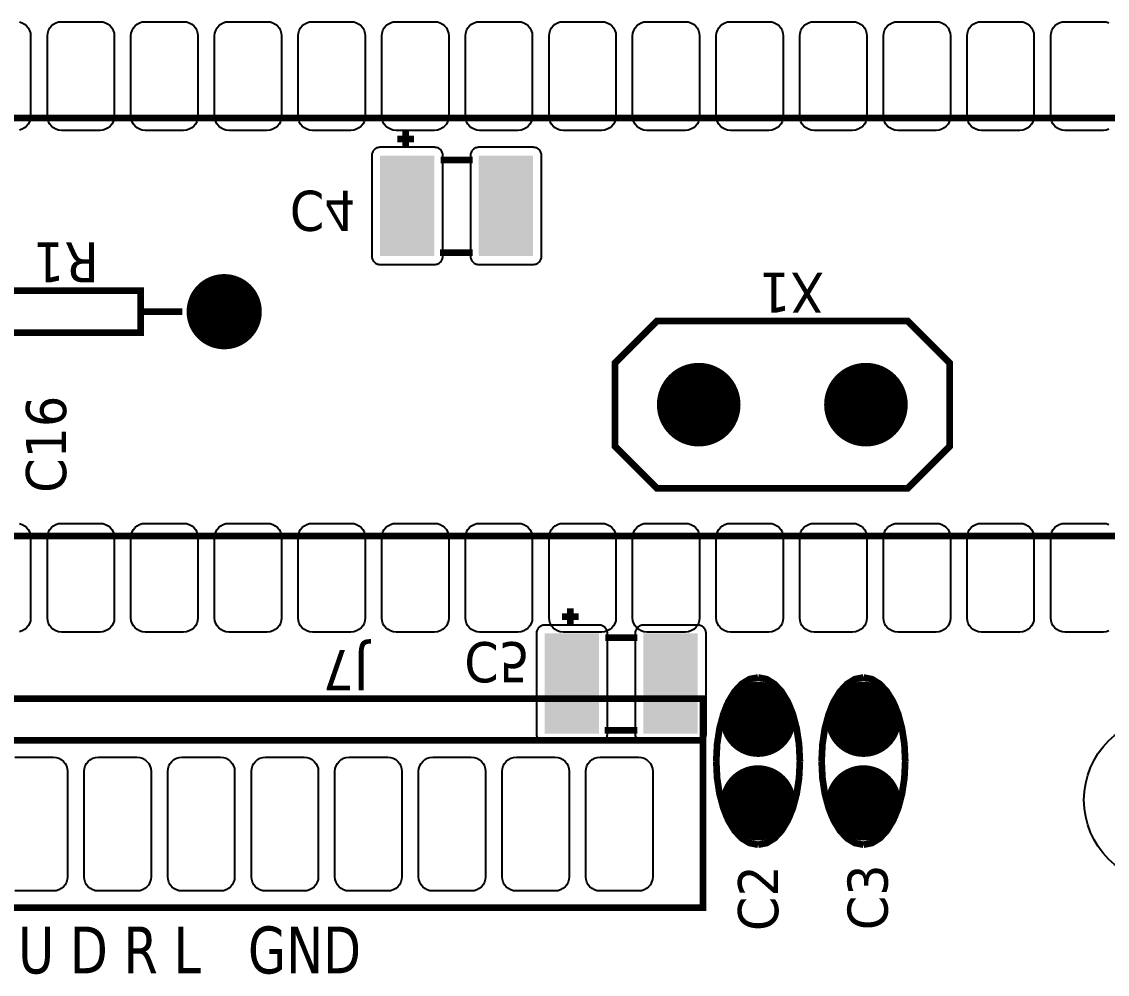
# Model space of a CAD drawing. Header units: millimetres. Extents: x 123.5 to 144.3, y 105.4 to 121.6.
# Drawn here: x 127.292 to 129.239, y 110.356 to 112.065 of the extents above; entities that cross this region are included whole.
import ezdxf

# ---------------------------------------------------------------- set-up
doc = ezdxf.new("R2010")
doc.units = ezdxf.units.MM
doc.layers.add('DESC', color=250, linetype='Continuous')
doc.styles.get("Standard").update_dxf_attribs({"font": 'tahoma.ttf'})

# ---------------------------------------------------------------- blocks, each defined once
blk = doc.blocks.new('RPAD')
blk.add_trace([(-0.5, -0.5), (-0.5, 0.5), (0.5, -0.5), (0.5, 0.5)])
blk = doc.blocks.new('EPAD')
at = {"const_width": 0.5}
blk.add_lwpolyline([(-0.25, 0, 1), (0.25, 0, 1)], format="xyb", close=True, dxfattribs=at)
blk = doc.blocks.new('DIELEC_CEGH')
at = {"const_width": 0.008}
for points in [[(131.7, 114.0599), (131.7, 112.0599)], [(131.7, 114.0599), (131.7, 112.0599)], [(131.7, 114.0599), (131.7, 112.0599)], [(132.2, 114.0599), (132.2, 112.0599)], [(132.2, 114.0599), (132.2, 112.0599)], [(132.2, 114.0599), (132.2, 112.0599)], [(131.2554, 112.8659), (131.5054, 112.8659), (131.5054, 113.7659), (131.2554, 113.7659), (131.2554, 112.8659)], [(131.2554, 112.8659), (131.5054, 112.8659), (131.5054, 113.7659), (131.2554, 113.7659), (131.2554, 112.8659)], [(131.2554, 112.8659), (131.5054, 112.8659), (131.5054, 113.7659), (131.2554, 113.7659), (131.2554, 112.8659)], [(131.4554, 113.7659), (131.4554, 112.8659)], [(131.4554, 113.7659), (131.4554, 112.8659)], [(131.4554, 113.7659), (131.4554, 112.8659)], [(131.9432, 113.5384), (131.9932, 113.5384), (131.9932, 113.7384), (131.9432, 113.7384), (131.9432, 113.5384)], [(131.9432, 113.5384), (131.9932, 113.5384), (131.9932, 113.7384), (131.9432, 113.7384), (131.9432, 113.5384)], [(131.9432, 113.5384), (131.9932, 113.5384), (131.9932, 113.7384), (131.9432, 113.7384), (131.9432, 113.5384)], [(131.9682, 113.5384), (131.9682, 113.4884)], [(131.9682, 113.5384), (131.9682, 113.4884)], [(131.9682, 113.5384), (131.9682, 113.4884)], [(132.1748, 113.2114), (132.1748, 113.2314)], [(132.1748, 113.2114), (132.1748, 113.2314)], [(132.1748, 113.2114), (132.1748, 113.2314)], [(132.1648, 113.2214), (132.1848, 113.2214)], [(132.1648, 113.2214), (132.1848, 113.2214)], [(132.1648, 113.2214), (132.1848, 113.2214)], [(132.0388, 113.1414), (132.0388, 113.1804)], [(132.0388, 113.1414), (132.0388, 113.1804)], [(132.0388, 113.1414), (132.0388, 113.1804)], [(132.1498, 113.1414), (132.1498, 113.1794)], [(132.1498, 113.1414), (132.1498, 113.1794)], [(132.1498, 113.1414), (132.1498, 113.1794)], [(131.6033, 113.0145), (131.6033, 113.0345)], [(131.6033, 113.0145), (131.6033, 113.0345)], [(131.6033, 113.0145), (131.6033, 113.0345)], [(131.5933, 113.0245), (131.6133, 113.0245)], [(131.5933, 113.0245), (131.6133, 113.0245)], [(131.5933, 113.0245), (131.6133, 113.0245)], [(131.4673, 112.9445), (131.4673, 112.9835)], [(131.4673, 112.9445), (131.4673, 112.9835)], [(131.4673, 112.9445), (131.4673, 112.9835)], [(131.5783, 112.9445), (131.5783, 112.9825)], [(131.5783, 112.9445), (131.5783, 112.9825)], [(131.5783, 112.9445), (131.5783, 112.9825)], [(131.957, 112.9209), (131.957, 112.6209), (131.907, 112.5709), (131.807, 112.5709), (131.757, 112.6209), (131.757, 112.9209), (131.807, 112.9709), (131.907, 112.9709), (131.957, 112.9209)], [(131.957, 112.9209), (131.957, 112.6209), (131.907, 112.5709), (131.807, 112.5709), (131.757, 112.6209), (131.757, 112.9209), (131.807, 112.9709), (131.907, 112.9709), (131.957, 112.9209)], [(131.957, 112.9209), (131.957, 112.6209), (131.907, 112.5709), (131.807, 112.5709), (131.757, 112.6209), (131.757, 112.9209), (131.807, 112.9709), (131.907, 112.9709), (131.957, 112.9209)], [(131.3307, 112.7999), (131.3327, 112.8101), (131.3384, 112.8195), (131.3475, 112.828), (131.3597, 112.8354), (131.3744, 112.8414), (131.3914, 112.846), (131.4103, 112.8489), (131.4307, 112.8499)], [(131.3307, 112.7999), (131.3327, 112.8101), (131.3384, 112.8195), (131.3475, 112.828), (131.3597, 112.8354), (131.3744, 112.8414), (131.3914, 112.846), (131.4103, 112.8489), (131.4307, 112.8499)], [(131.3307, 112.7999), (131.3327, 112.8101), (131.3384, 112.8195), (131.3475, 112.828), (131.3597, 112.8354), (131.3744, 112.8414), (131.3914, 112.846), (131.4103, 112.8489), (131.4307, 112.8499)], [(131.5307, 112.7999), (131.5287, 112.8101), (131.5229, 112.8195), (131.5138, 112.828), (131.5017, 112.8354), (131.4869, 112.8414), (131.4699, 112.846), (131.451, 112.8489), (131.4307, 112.8499)], [(131.5307, 112.7999), (131.5287, 112.8101), (131.5229, 112.8195), (131.5138, 112.828), (131.5017, 112.8354), (131.4869, 112.8414), (131.4699, 112.846), (131.451, 112.8489), (131.4307, 112.8499)], [(131.5307, 112.7999), (131.5287, 112.8101), (131.5229, 112.8195), (131.5138, 112.828), (131.5017, 112.8354), (131.4869, 112.8414), (131.4699, 112.846), (131.451, 112.8489), (131.4307, 112.8499)], [(131.3307, 112.7999), (131.3327, 112.7897), (131.3384, 112.7803), (131.3475, 112.7718), (131.3597, 112.7644), (131.3744, 112.7583), (131.3914, 112.7538), (131.4103, 112.7509), (131.4307, 112.7499)], [(131.3307, 112.7999), (131.3327, 112.7897), (131.3384, 112.7803), (131.3475, 112.7718), (131.3597, 112.7644), (131.3744, 112.7583), (131.3914, 112.7538), (131.4103, 112.7509), (131.4307, 112.7499)], [(131.3307, 112.7999), (131.3327, 112.7897), (131.3384, 112.7803), (131.3475, 112.7718), (131.3597, 112.7644), (131.3744, 112.7583), (131.3914, 112.7538), (131.4103, 112.7509), (131.4307, 112.7499)], [(131.5307, 112.7999), (131.5287, 112.7897), (131.5229, 112.7803), (131.5138, 112.7718), (131.5017, 112.7644), (131.4869, 112.7583), (131.4699, 112.7538), (131.451, 112.7509), (131.4307, 112.7499)], [(131.5307, 112.7999), (131.5287, 112.7897), (131.5229, 112.7803), (131.5138, 112.7718), (131.5017, 112.7644), (131.4869, 112.7583), (131.4699, 112.7538), (131.451, 112.7509), (131.4307, 112.7499)], [(131.5307, 112.7999), (131.5287, 112.7897), (131.5229, 112.7803), (131.5138, 112.7718), (131.5017, 112.7644), (131.4869, 112.7583), (131.4699, 112.7538), (131.451, 112.7509), (131.4307, 112.7499)], [(131.3307, 112.6739), (131.3327, 112.6841), (131.3384, 112.6935), (131.3475, 112.702), (131.3597, 112.7094), (131.3744, 112.7154), (131.3914, 112.72), (131.4103, 112.7229), (131.4307, 112.7239)], [(131.3307, 112.6739), (131.3327, 112.6841), (131.3384, 112.6935), (131.3475, 112.702), (131.3597, 112.7094), (131.3744, 112.7154), (131.3914, 112.72), (131.4103, 112.7229), (131.4307, 112.7239)], [(131.3307, 112.6739), (131.3327, 112.6841), (131.3384, 112.6935), (131.3475, 112.702), (131.3597, 112.7094), (131.3744, 112.7154), (131.3914, 112.72), (131.4103, 112.7229), (131.4307, 112.7239)], [(131.5307, 112.6739), (131.5287, 112.6841), (131.5229, 112.6935), (131.5138, 112.702), (131.5017, 112.7094), (131.4869, 112.7154), (131.4699, 112.72), (131.451, 112.7229), (131.4307, 112.7239)], [(131.5307, 112.6739), (131.5287, 112.6841), (131.5229, 112.6935), (131.5138, 112.702), (131.5017, 112.7094), (131.4869, 112.7154), (131.4699, 112.72), (131.451, 112.7229), (131.4307, 112.7239)], [(131.5307, 112.6739), (131.5287, 112.6841), (131.5229, 112.6935), (131.5138, 112.702), (131.5017, 112.7094), (131.4869, 112.7154), (131.4699, 112.72), (131.451, 112.7229), (131.4307, 112.7239)], [(131.3307, 112.6739), (131.3327, 112.6637), (131.3384, 112.6543), (131.3475, 112.6458), (131.3597, 112.6384), (131.3744, 112.6323), (131.3914, 112.6278), (131.4103, 112.6249), (131.4307, 112.6239)], [(131.3307, 112.6739), (131.3327, 112.6637), (131.3384, 112.6543), (131.3475, 112.6458), (131.3597, 112.6384), (131.3744, 112.6323), (131.3914, 112.6278), (131.4103, 112.6249), (131.4307, 112.6239)], [(131.3307, 112.6739), (131.3327, 112.6637), (131.3384, 112.6543), (131.3475, 112.6458), (131.3597, 112.6384), (131.3744, 112.6323), (131.3914, 112.6278), (131.4103, 112.6249), (131.4307, 112.6239)], [(131.5307, 112.6739), (131.5287, 112.6637), (131.5229, 112.6543), (131.5138, 112.6458), (131.5017, 112.6384), (131.4869, 112.6323), (131.4699, 112.6278), (131.451, 112.6249), (131.4307, 112.6239)], [(131.5307, 112.6739), (131.5287, 112.6637), (131.5229, 112.6543), (131.5138, 112.6458), (131.5017, 112.6384), (131.4869, 112.6323), (131.4699, 112.6278), (131.451, 112.6249), (131.4307, 112.6239)], [(131.5307, 112.6739), (131.5287, 112.6637), (131.5229, 112.6543), (131.5138, 112.6458), (131.5017, 112.6384), (131.4869, 112.6323), (131.4699, 112.6278), (131.451, 112.6249), (131.4307, 112.6239)]]:
    blk.add_lwpolyline(points, dxfattribs=at)
for points in [[(131.7147, 113.6834), (131.7137, 113.6802), (131.7122, 113.6773), (131.7101, 113.6748), (131.7076, 113.6727), (131.7047, 113.6712), (131.7015, 113.6702), (131.698, 113.6699), (131.602, 113.6699), (131.5986, 113.6702), (131.5954, 113.6712), (131.5925, 113.6727), (131.59, 113.6748), (131.5879, 113.6773), (131.5864, 113.6802), (131.5854, 113.6834)], [(132.3147, 113.6834), (132.3137, 113.6802), (132.3122, 113.6773), (132.3101, 113.6748), (132.3076, 113.6727), (132.3047, 113.6712), (132.3015, 113.6702), (132.298, 113.6699), (132.202, 113.6699), (132.1986, 113.6702), (132.1954, 113.6712), (132.1925, 113.6727), (132.19, 113.6748), (132.1879, 113.6773), (132.1864, 113.6802), (132.1854, 113.6834)], [(131.4354, 113.6889), (131.4354, 113.6429), (131.435, 113.6394), (131.434, 113.6362), (131.4325, 113.6333), (131.4304, 113.6308), (131.4279, 113.6287), (131.425, 113.6272), (131.4218, 113.6262), (131.4184, 113.6259), (131.2924, 113.6259), (131.2889, 113.6262), (131.2857, 113.6272), (131.2828, 113.6287), (131.2803, 113.6308), (131.2782, 113.6333), (131.2767, 113.6362), (131.2757, 113.6394), (131.2754, 113.6429), (131.2754, 113.6889)], [(131.5864, 112.3802), (131.5854, 112.3834), (131.585, 112.3869), (131.585, 112.4329), (131.5854, 112.4364), (131.5864, 112.4396), (131.5879, 112.4425), (131.59, 112.445), (131.5925, 112.447), (131.5954, 112.4486), (131.5986, 112.4495), (131.602, 112.4499), (131.698, 112.4499), (131.7015, 112.4495), (131.7047, 112.4486), (131.7076, 112.447), (131.7101, 112.445), (131.7122, 112.4425), (131.7137, 112.4396), (131.7147, 112.4364), (131.715, 112.4329), (131.715, 112.4329), (131.715, 112.3869), (131.7147, 112.3834), (131.7137, 112.3802)], [(132.1864, 112.3802), (132.1854, 112.3834), (132.185, 112.3869), (132.185, 112.3869), (132.185, 112.4329), (132.1854, 112.4364), (132.1864, 112.4396), (132.1879, 112.4425), (132.19, 112.445), (132.1925, 112.447), (132.1954, 112.4486), (132.1986, 112.4495), (132.202, 112.4499), (132.298, 112.4499), (132.3015, 112.4495), (132.3047, 112.4486), (132.3076, 112.447), (132.3101, 112.445), (132.3122, 112.4425), (132.3137, 112.4396), (132.3147, 112.4364), (132.315, 112.4329), (132.315, 112.3869), (132.3147, 112.3834), (132.3137, 112.3802)]]:
    blk.add_lwpolyline(points)
for points in [[(131.715, 113.6329), (131.715, 113.5869), (131.7147, 113.5834), (131.7137, 113.5802), (131.7122, 113.5773), (131.7101, 113.5748), (131.7076, 113.5727), (131.7047, 113.5712), (131.7015, 113.5702), (131.698, 113.5699), (131.602, 113.5699), (131.5986, 113.5702), (131.5954, 113.5712), (131.5925, 113.5727), (131.59, 113.5748), (131.5879, 113.5773), (131.5864, 113.5802), (131.5854, 113.5834), (131.585, 113.5869), (131.585, 113.6329), (131.5854, 113.6364), (131.5864, 113.6396), (131.5879, 113.6425), (131.59, 113.645), (131.5925, 113.647), (131.5954, 113.6486), (131.5986, 113.6495), (131.602, 113.6499), (131.698, 113.6499), (131.7015, 113.6495), (131.7047, 113.6486), (131.7076, 113.647), (131.7101, 113.645), (131.7122, 113.6425), (131.7137, 113.6396), (131.7147, 113.6364), (131.715, 113.6329)], [(132.185, 113.5869), (132.185, 113.6329), (132.1854, 113.6364), (132.1864, 113.6396), (132.1879, 113.6425), (132.19, 113.645), (132.1925, 113.647), (132.1954, 113.6486), (132.1986, 113.6495), (132.202, 113.6499), (132.298, 113.6499), (132.3015, 113.6495), (132.3047, 113.6486), (132.3076, 113.647), (132.3101, 113.645), (132.3122, 113.6425), (132.3137, 113.6396), (132.3147, 113.6364), (132.315, 113.6329), (132.315, 113.5869), (132.3147, 113.5834), (132.3137, 113.5802), (132.3122, 113.5773), (132.3101, 113.5748), (132.3076, 113.5727), (132.3047, 113.5712), (132.3015, 113.5702), (132.298, 113.5699), (132.202, 113.5699), (132.1986, 113.5702), (132.1954, 113.5712), (132.1925, 113.5727), (132.19, 113.5748), (132.1879, 113.5773), (132.1864, 113.5802), (132.1854, 113.5834), (132.185, 113.5869)], [(131.4354, 113.5889), (131.4354, 113.5429), (131.435, 113.5394), (131.434, 113.5362), (131.4325, 113.5333), (131.4304, 113.5308), (131.4279, 113.5287), (131.425, 113.5272), (131.4218, 113.5262), (131.4184, 113.5259), (131.2924, 113.5259), (131.2889, 113.5262), (131.2857, 113.5272), (131.2828, 113.5287), (131.2803, 113.5308), (131.2782, 113.5333), (131.2767, 113.5362), (131.2757, 113.5394), (131.2754, 113.5429), (131.2754, 113.5889), (131.2757, 113.5924), (131.2767, 113.5956), (131.2782, 113.5985), (131.2803, 113.601), (131.2828, 113.603), (131.2857, 113.6046), (131.2889, 113.6055), (131.2924, 113.6059), (131.4184, 113.6059), (131.4218, 113.6055), (131.425, 113.6046), (131.4279, 113.603), (131.4304, 113.601), (131.4325, 113.5985), (131.434, 113.5956), (131.435, 113.5924), (131.4354, 113.5889)], [(131.715, 113.5329), (131.715, 113.4869), (131.7147, 113.4834), (131.7137, 113.4802), (131.7122, 113.4773), (131.7101, 113.4748), (131.7076, 113.4727), (131.7047, 113.4712), (131.7015, 113.4702), (131.698, 113.4699), (131.602, 113.4699), (131.5986, 113.4702), (131.5954, 113.4712), (131.5925, 113.4727), (131.59, 113.4748), (131.5879, 113.4773), (131.5864, 113.4802), (131.5854, 113.4834), (131.585, 113.4869), (131.585, 113.5329), (131.5854, 113.5364), (131.5864, 113.5396), (131.5879, 113.5425), (131.59, 113.545), (131.5925, 113.547), (131.5954, 113.5486), (131.5986, 113.5495), (131.602, 113.5499), (131.698, 113.5499), (131.7015, 113.5495), (131.7047, 113.5486), (131.7076, 113.547), (131.7101, 113.545), (131.7122, 113.5425), (131.7137, 113.5396), (131.7147, 113.5364), (131.715, 113.5329)], [(132.185, 113.4869), (132.185, 113.5329), (132.1854, 113.5364), (132.1864, 113.5396), (132.1879, 113.5425), (132.19, 113.545), (132.1925, 113.547), (132.1954, 113.5486), (132.1986, 113.5495), (132.202, 113.5499), (132.298, 113.5499), (132.3015, 113.5495), (132.3047, 113.5486), (132.3076, 113.547), (132.3101, 113.545), (132.3122, 113.5425), (132.3137, 113.5396), (132.3147, 113.5364), (132.315, 113.5329), (132.315, 113.4869), (132.3147, 113.4834), (132.3137, 113.4802), (132.3122, 113.4773), (132.3101, 113.4748), (132.3076, 113.4727), (132.3047, 113.4712), (132.3015, 113.4702), (132.298, 113.4699), (132.202, 113.4699), (132.1986, 113.4702), (132.1954, 113.4712), (132.1925, 113.4727), (132.19, 113.4748), (132.1879, 113.4773), (132.1864, 113.4802), (132.1854, 113.4834), (132.185, 113.4869)], [(131.4354, 113.4889), (131.4354, 113.4429), (131.435, 113.4394), (131.434, 113.4362), (131.4325, 113.4333), (131.4304, 113.4308), (131.4279, 113.4287), (131.425, 113.4272), (131.4218, 113.4262), (131.4184, 113.4259), (131.2924, 113.4259), (131.2889, 113.4262), (131.2857, 113.4272), (131.2828, 113.4287), (131.2803, 113.4308), (131.2782, 113.4333), (131.2767, 113.4362), (131.2757, 113.4394), (131.2754, 113.4429), (131.2754, 113.4889), (131.2757, 113.4924), (131.2767, 113.4956), (131.2782, 113.4985), (131.2803, 113.501), (131.2828, 113.503), (131.2857, 113.5046), (131.2889, 113.5055), (131.2924, 113.5059), (131.4184, 113.5059), (131.4218, 113.5055), (131.425, 113.5046), (131.4279, 113.503), (131.4304, 113.501), (131.4325, 113.4985), (131.434, 113.4956), (131.435, 113.4924), (131.4354, 113.4889)], [(131.715, 113.4329), (131.715, 113.3869), (131.7147, 113.3834), (131.7137, 113.3802), (131.7122, 113.3773), (131.7101, 113.3748), (131.7076, 113.3727), (131.7047, 113.3712), (131.7015, 113.3702), (131.698, 113.3699), (131.602, 113.3699), (131.5986, 113.3702), (131.5954, 113.3712), (131.5925, 113.3727), (131.59, 113.3748), (131.5879, 113.3773), (131.5864, 113.3802), (131.5854, 113.3834), (131.585, 113.3869), (131.585, 113.4329), (131.5854, 113.4364), (131.5864, 113.4396), (131.5879, 113.4425), (131.59, 113.445), (131.5925, 113.447), (131.5954, 113.4486), (131.5986, 113.4495), (131.602, 113.4499), (131.698, 113.4499), (131.7015, 113.4495), (131.7047, 113.4486), (131.7076, 113.447), (131.7101, 113.445), (131.7122, 113.4425), (131.7137, 113.4396), (131.7147, 113.4364), (131.715, 113.4329)], [(132.185, 113.3869), (132.185, 113.4329), (132.1854, 113.4364), (132.1864, 113.4396), (132.1879, 113.4425), (132.19, 113.445), (132.1925, 113.447), (132.1954, 113.4486), (132.1986, 113.4495), (132.202, 113.4499), (132.298, 113.4499), (132.3015, 113.4495), (132.3047, 113.4486), (132.3076, 113.447), (132.3101, 113.445), (132.3122, 113.4425), (132.3137, 113.4396), (132.3147, 113.4364), (132.315, 113.4329), (132.315, 113.3869), (132.3147, 113.3834), (132.3137, 113.3802), (132.3122, 113.3773), (132.3101, 113.3748), (132.3076, 113.3727), (132.3047, 113.3712), (132.3015, 113.3702), (132.298, 113.3699), (132.202, 113.3699), (132.1986, 113.3702), (132.1954, 113.3712), (132.1925, 113.3727), (132.19, 113.3748), (132.1879, 113.3773), (132.1864, 113.3802), (132.1854, 113.3834), (132.185, 113.3869)], [(131.4354, 113.3889), (131.4354, 113.3429), (131.435, 113.3394), (131.434, 113.3362), (131.4325, 113.3333), (131.4304, 113.3308), (131.4279, 113.3287), (131.425, 113.3272), (131.4218, 113.3262), (131.4184, 113.3259), (131.2924, 113.3259), (131.2889, 113.3262), (131.2857, 113.3272), (131.2828, 113.3287), (131.2803, 113.3308), (131.2782, 113.3333), (131.2767, 113.3362), (131.2757, 113.3394), (131.2754, 113.3429), (131.2754, 113.3889), (131.2757, 113.3924), (131.2767, 113.3956), (131.2782, 113.3985), (131.2803, 113.401), (131.2828, 113.403), (131.2857, 113.4046), (131.2889, 113.4055), (131.2924, 113.4059), (131.4184, 113.4059), (131.4218, 113.4055), (131.425, 113.4046), (131.4279, 113.403), (131.4304, 113.401), (131.4325, 113.3985), (131.434, 113.3956), (131.435, 113.3924), (131.4354, 113.3889)], [(131.715, 113.3329), (131.715, 113.2869), (131.7147, 113.2834), (131.7137, 113.2802), (131.7122, 113.2773), (131.7101, 113.2748), (131.7076, 113.2727), (131.7047, 113.2712), (131.7015, 113.2702), (131.698, 113.2699), (131.602, 113.2699), (131.5986, 113.2702), (131.5954, 113.2712), (131.5925, 113.2727), (131.59, 113.2748), (131.5879, 113.2773), (131.5864, 113.2802), (131.5854, 113.2834), (131.585, 113.2869), (131.585, 113.3329), (131.5854, 113.3364), (131.5864, 113.3396), (131.5879, 113.3425), (131.59, 113.345), (131.5925, 113.347), (131.5954, 113.3486), (131.5986, 113.3495), (131.602, 113.3499), (131.698, 113.3499), (131.7015, 113.3495), (131.7047, 113.3486), (131.7076, 113.347), (131.7101, 113.345), (131.7122, 113.3425), (131.7137, 113.3396), (131.7147, 113.3364), (131.715, 113.3329)], [(132.185, 113.2869), (132.185, 113.3329), (132.1854, 113.3364), (132.1864, 113.3396), (132.1879, 113.3425), (132.19, 113.345), (132.1925, 113.347), (132.1954, 113.3486), (132.1986, 113.3495), (132.202, 113.3499), (132.298, 113.3499), (132.3015, 113.3495), (132.3047, 113.3486), (132.3076, 113.347), (132.3101, 113.345), (132.3122, 113.3425), (132.3137, 113.3396), (132.3147, 113.3364), (132.315, 113.3329), (132.315, 113.2869), (132.3147, 113.2834), (132.3137, 113.2802), (132.3122, 113.2773), (132.3101, 113.2748), (132.3076, 113.2727), (132.3047, 113.2712), (132.3015, 113.2702), (132.298, 113.2699), (132.202, 113.2699), (132.1986, 113.2702), (132.1954, 113.2712), (132.1925, 113.2727), (132.19, 113.2748), (132.1879, 113.2773), (132.1864, 113.2802), (132.1854, 113.2834), (132.185, 113.2869)], [(131.4354, 113.2889), (131.4354, 113.2429), (131.435, 113.2394), (131.434, 113.2362), (131.4325, 113.2333), (131.4304, 113.2308), (131.4279, 113.2287), (131.425, 113.2272), (131.4218, 113.2262), (131.4184, 113.2259), (131.2924, 113.2259), (131.2889, 113.2262), (131.2857, 113.2272), (131.2828, 113.2287), (131.2803, 113.2308), (131.2782, 113.2333), (131.2767, 113.2362), (131.2757, 113.2394), (131.2754, 113.2429), (131.2754, 113.2889), (131.2757, 113.2924), (131.2767, 113.2956), (131.2782, 113.2985), (131.2803, 113.301), (131.2828, 113.303), (131.2857, 113.3046), (131.2889, 113.3055), (131.2924, 113.3059), (131.4184, 113.3059), (131.4218, 113.3055), (131.425, 113.3046), (131.4279, 113.303), (131.4304, 113.301), (131.4325, 113.2985), (131.434, 113.2956), (131.435, 113.2924), (131.4354, 113.2889)], [(132.1648, 113.1869), (132.1648, 113.2519), (132.1647, 113.2529), (132.1646, 113.2539), (132.1643, 113.2549), (132.164, 113.2558), (132.1636, 113.2567), (132.1631, 113.2575), (132.1625, 113.2583), (132.1619, 113.259), (132.1612, 113.2596), (132.1604, 113.2602), (132.1596, 113.2607), (132.1587, 113.2611), (132.1578, 113.2615), (132.1568, 113.2617), (132.1558, 113.2618), (132.1548, 113.2619), (132.0348, 113.2619), (132.0337, 113.2618), (132.0327, 113.2617), (132.0317, 113.2615), (132.0308, 113.2611), (132.0299, 113.2607), (132.0291, 113.2602), (132.0284, 113.2596), (132.0277, 113.259), (132.027, 113.2583), (132.0264, 113.2575), (132.0259, 113.2567), (132.0255, 113.2558), (132.0252, 113.2549), (132.025, 113.2539), (132.0248, 113.2529), (132.0248, 113.2519), (132.0248, 113.1869), (132.0248, 113.1859), (132.025, 113.1849), (132.0252, 113.1839), (132.0255, 113.183), (132.0259, 113.1821), (132.0264, 113.1813), (132.027, 113.1805), (132.0277, 113.1798), (132.0284, 113.1791), (132.0291, 113.1786), (132.0299, 113.1781), (132.0308, 113.1777), (132.0317, 113.1773), (132.0327, 113.1771), (132.0337, 113.1769), (132.0348, 113.1769), (132.1548, 113.1769), (132.1558, 113.1769), (132.1568, 113.1771), (132.1578, 113.1773), (132.1587, 113.1777), (132.1596, 113.1781), (132.1604, 113.1786), (132.1612, 113.1791), (132.1619, 113.1798), (132.1625, 113.1805), (132.1631, 113.1813), (132.1636, 113.1821), (132.164, 113.183), (132.1643, 113.1839), (132.1646, 113.1849), (132.1647, 113.1859), (132.1648, 113.1869)], [(131.715, 113.2329), (131.715, 113.1869), (131.7147, 113.1834), (131.7137, 113.1802), (131.7122, 113.1773), (131.7101, 113.1748), (131.7076, 113.1727), (131.7047, 113.1712), (131.7015, 113.1702), (131.698, 113.1699), (131.602, 113.1699), (131.5986, 113.1702), (131.5954, 113.1712), (131.5925, 113.1727), (131.59, 113.1748), (131.5879, 113.1773), (131.5864, 113.1802), (131.5854, 113.1834), (131.585, 113.1869), (131.585, 113.2329), (131.5854, 113.2364), (131.5864, 113.2396), (131.5879, 113.2425), (131.59, 113.245), (131.5925, 113.247), (131.5954, 113.2486), (131.5986, 113.2495), (131.602, 113.2499), (131.698, 113.2499), (131.7015, 113.2495), (131.7047, 113.2486), (131.7076, 113.247), (131.7101, 113.245), (131.7122, 113.2425), (131.7137, 113.2396), (131.7147, 113.2364), (131.715, 113.2329)], [(132.185, 113.1869), (132.185, 113.2329), (132.1854, 113.2364), (132.1864, 113.2396), (132.1879, 113.2425), (132.19, 113.245), (132.1925, 113.247), (132.1954, 113.2486), (132.1986, 113.2495), (132.202, 113.2499), (132.298, 113.2499), (132.3015, 113.2495), (132.3047, 113.2486), (132.3076, 113.247), (132.3101, 113.245), (132.3122, 113.2425), (132.3137, 113.2396), (132.3147, 113.2364), (132.315, 113.2329), (132.315, 113.1869), (132.3147, 113.1834), (132.3137, 113.1802), (132.3122, 113.1773), (132.3101, 113.1748), (132.3076, 113.1727), (132.3047, 113.1712), (132.3015, 113.1702), (132.298, 113.1699), (132.202, 113.1699), (132.1986, 113.1702), (132.1954, 113.1712), (132.1925, 113.1727), (132.19, 113.1748), (132.1879, 113.1773), (132.1864, 113.1802), (132.1854, 113.1834), (132.185, 113.1869)], [(131.4354, 113.1889), (131.4354, 113.1429), (131.435, 113.1394), (131.434, 113.1362), (131.4325, 113.1333), (131.4304, 113.1308), (131.4279, 113.1287), (131.425, 113.1272), (131.4218, 113.1262), (131.4184, 113.1259), (131.2924, 113.1259), (131.2889, 113.1262), (131.2857, 113.1272), (131.2828, 113.1287), (131.2803, 113.1308), (131.2782, 113.1333), (131.2767, 113.1362), (131.2757, 113.1394), (131.2754, 113.1429), (131.2754, 113.1889), (131.2757, 113.1924), (131.2767, 113.1956), (131.2782, 113.1985), (131.2803, 113.201), (131.2828, 113.203), (131.2857, 113.2046), (131.2889, 113.2055), (131.2924, 113.2059), (131.4184, 113.2059), (131.4218, 113.2055), (131.425, 113.2046), (131.4279, 113.203), (131.4304, 113.201), (131.4325, 113.1985), (131.434, 113.1956), (131.435, 113.1924), (131.4354, 113.1889)], [(131.715, 113.1329), (131.715, 113.0869), (131.7147, 113.0834), (131.7137, 113.0802), (131.7122, 113.0773), (131.7101, 113.0748), (131.7076, 113.0727), (131.7047, 113.0712), (131.7015, 113.0702), (131.698, 113.0699), (131.602, 113.0699), (131.5986, 113.0702), (131.5954, 113.0712), (131.5925, 113.0727), (131.59, 113.0748), (131.5879, 113.0773), (131.5864, 113.0802), (131.5854, 113.0834), (131.585, 113.0869), (131.585, 113.1329), (131.5854, 113.1364), (131.5864, 113.1396), (131.5879, 113.1425), (131.59, 113.145), (131.5925, 113.147), (131.5954, 113.1486), (131.5986, 113.1495), (131.602, 113.1499), (131.698, 113.1499), (131.7015, 113.1495), (131.7047, 113.1486), (131.7076, 113.147), (131.7101, 113.145), (131.7122, 113.1425), (131.7137, 113.1396), (131.7147, 113.1364), (131.715, 113.1329)], [(132.1648, 113.0689), (132.1648, 113.1339), (132.1647, 113.1349), (132.1646, 113.1359), (132.1643, 113.1369), (132.164, 113.1378), (132.1636, 113.1387), (132.1631, 113.1395), (132.1625, 113.1403), (132.1619, 113.141), (132.1612, 113.1416), (132.1604, 113.1422), (132.1596, 113.1427), (132.1587, 113.1431), (132.1578, 113.1435), (132.1568, 113.1437), (132.1558, 113.1438), (132.1548, 113.1439), (132.0348, 113.1439), (132.0337, 113.1438), (132.0327, 113.1437), (132.0317, 113.1435), (132.0308, 113.1431), (132.0299, 113.1427), (132.0291, 113.1422), (132.0284, 113.1416), (132.0277, 113.141), (132.027, 113.1403), (132.0264, 113.1395), (132.0259, 113.1387), (132.0255, 113.1378), (132.0252, 113.1369), (132.025, 113.1359), (132.0248, 113.1349), (132.0248, 113.1339), (132.0248, 113.0689), (132.0248, 113.0679), (132.025, 113.0669), (132.0252, 113.0659), (132.0255, 113.065), (132.0259, 113.0641), (132.0264, 113.0633), (132.027, 113.0625), (132.0277, 113.0618), (132.0284, 113.0611), (132.0291, 113.0606), (132.0299, 113.0601), (132.0308, 113.0597), (132.0317, 113.0593), (132.0327, 113.0591), (132.0337, 113.0589), (132.0348, 113.0589), (132.1548, 113.0589), (132.1558, 113.0589), (132.1568, 113.0591), (132.1578, 113.0593), (132.1587, 113.0597), (132.1596, 113.0601), (132.1604, 113.0606), (132.1612, 113.0611), (132.1619, 113.0618), (132.1625, 113.0625), (132.1631, 113.0633), (132.1636, 113.0641), (132.164, 113.065), (132.1643, 113.0659), (132.1646, 113.0669), (132.1647, 113.0679), (132.1648, 113.0689)], [(132.185, 113.0869), (132.185, 113.1329), (132.1854, 113.1364), (132.1864, 113.1396), (132.1879, 113.1425), (132.19, 113.145), (132.1925, 113.147), (132.1954, 113.1486), (132.1986, 113.1495), (132.202, 113.1499), (132.298, 113.1499), (132.3015, 113.1495), (132.3047, 113.1486), (132.3076, 113.147), (132.3101, 113.145), (132.3122, 113.1425), (132.3137, 113.1396), (132.3147, 113.1364), (132.315, 113.1329), (132.315, 113.0869), (132.3147, 113.0834), (132.3137, 113.0802), (132.3122, 113.0773), (132.3101, 113.0748), (132.3076, 113.0727), (132.3047, 113.0712), (132.3015, 113.0702), (132.298, 113.0699), (132.202, 113.0699), (132.1986, 113.0702), (132.1954, 113.0712), (132.1925, 113.0727), (132.19, 113.0748), (132.1879, 113.0773), (132.1864, 113.0802), (132.1854, 113.0834), (132.185, 113.0869)], [(131.4354, 113.0889), (131.4354, 113.0429), (131.435, 113.0394), (131.434, 113.0362), (131.4325, 113.0333), (131.4304, 113.0308), (131.4279, 113.0287), (131.425, 113.0272), (131.4218, 113.0262), (131.4184, 113.0259), (131.2924, 113.0259), (131.2889, 113.0262), (131.2857, 113.0272), (131.2828, 113.0287), (131.2803, 113.0308), (131.2782, 113.0333), (131.2767, 113.0362), (131.2757, 113.0394), (131.2754, 113.0429), (131.2754, 113.0889), (131.2757, 113.0924), (131.2767, 113.0956), (131.2782, 113.0985), (131.2803, 113.101), (131.2828, 113.103), (131.2857, 113.1046), (131.2889, 113.1055), (131.2924, 113.1059), (131.4184, 113.1059), (131.4218, 113.1055), (131.425, 113.1046), (131.4279, 113.103), (131.4304, 113.101), (131.4325, 113.0985), (131.434, 113.0956), (131.435, 113.0924), (131.4354, 113.0889)], [(131.5933, 112.99), (131.5933, 113.055), (131.5932, 113.0561), (131.5931, 113.0571), (131.5928, 113.0581), (131.5925, 113.059), (131.5921, 113.0599), (131.5916, 113.0607), (131.591, 113.0615), (131.5904, 113.0622), (131.5897, 113.0628), (131.5889, 113.0634), (131.5881, 113.0639), (131.5872, 113.0643), (131.5863, 113.0646), (131.5853, 113.0648), (131.5843, 113.065), (131.5833, 113.065), (131.4633, 113.065), (131.4622, 113.065), (131.4612, 113.0648), (131.4603, 113.0646), (131.4594, 113.0643), (131.4585, 113.0639), (131.4577, 113.0634), (131.4569, 113.0628), (131.4562, 113.0622), (131.4555, 113.0615), (131.455, 113.0607), (131.4545, 113.0599), (131.4541, 113.059), (131.4537, 113.0581), (131.4535, 113.0571), (131.4533, 113.0561), (131.4533, 113.055), (131.4533, 112.99), (131.4533, 112.989), (131.4535, 112.988), (131.4537, 112.987), (131.4541, 112.9861), (131.4545, 112.9852), (131.455, 112.9844), (131.4555, 112.9836), (131.4562, 112.9829), (131.4569, 112.9823), (131.4577, 112.9817), (131.4585, 112.9812), (131.4594, 112.9808), (131.4603, 112.9805), (131.4612, 112.9802), (131.4622, 112.9801), (131.4633, 112.98), (131.5833, 112.98), (131.5843, 112.9801), (131.5853, 112.9802), (131.5863, 112.9805), (131.5872, 112.9808), (131.5881, 112.9812), (131.5889, 112.9817), (131.5897, 112.9823), (131.5904, 112.9829), (131.591, 112.9836), (131.5916, 112.9844), (131.5921, 112.9852), (131.5925, 112.9861), (131.5928, 112.987), (131.5931, 112.988), (131.5932, 112.989), (131.5933, 112.99)], [(131.715, 113.0329), (131.715, 112.9869), (131.7147, 112.9834), (131.7137, 112.9802), (131.7122, 112.9773), (131.7101, 112.9748), (131.7076, 112.9727), (131.7047, 112.9712), (131.7015, 112.9702), (131.698, 112.9699), (131.602, 112.9699), (131.5986, 112.9702), (131.5954, 112.9712), (131.5925, 112.9727), (131.59, 112.9748), (131.5879, 112.9773), (131.5864, 112.9802), (131.5854, 112.9834), (131.585, 112.9869), (131.585, 113.0329), (131.5854, 113.0364), (131.5864, 113.0396), (131.5879, 113.0425), (131.59, 113.045), (131.5925, 113.047), (131.5954, 113.0486), (131.5986, 113.0495), (131.602, 113.0499), (131.698, 113.0499), (131.7015, 113.0495), (131.7047, 113.0486), (131.7076, 113.047), (131.7101, 113.045), (131.7122, 113.0425), (131.7137, 113.0396), (131.7147, 113.0364), (131.715, 113.0329)], [(132.185, 112.9869), (132.185, 113.0329), (132.1854, 113.0364), (132.1864, 113.0396), (132.1879, 113.0425), (132.19, 113.045), (132.1925, 113.047), (132.1954, 113.0486), (132.1986, 113.0495), (132.202, 113.0499), (132.298, 113.0499), (132.3015, 113.0495), (132.3047, 113.0486), (132.3076, 113.047), (132.3101, 113.045), (132.3122, 113.0425), (132.3137, 113.0396), (132.3147, 113.0364), (132.315, 113.0329), (132.315, 112.9869), (132.3147, 112.9834), (132.3137, 112.9802), (132.3122, 112.9773), (132.3101, 112.9748), (132.3076, 112.9727), (132.3047, 112.9712), (132.3015, 112.9702), (132.298, 112.9699), (132.202, 112.9699), (132.1986, 112.9702), (132.1954, 112.9712), (132.1925, 112.9727), (132.19, 112.9748), (132.1879, 112.9773), (132.1864, 112.9802), (132.1854, 112.9834), (132.185, 112.9869)], [(131.4354, 112.9889), (131.4354, 112.9429), (131.435, 112.9394), (131.434, 112.9362), (131.4325, 112.9333), (131.4304, 112.9308), (131.4279, 112.9287), (131.425, 112.9272), (131.4218, 112.9262), (131.4184, 112.9259), (131.2924, 112.9259), (131.2889, 112.9262), (131.2857, 112.9272), (131.2828, 112.9287), (131.2803, 112.9308), (131.2782, 112.9333), (131.2767, 112.9362), (131.2757, 112.9394), (131.2754, 112.9429), (131.2754, 112.9889), (131.2757, 112.9924), (131.2767, 112.9956), (131.2782, 112.9985), (131.2803, 113.001), (131.2828, 113.003), (131.2857, 113.0046), (131.2889, 113.0055), (131.2924, 113.0059), (131.4184, 113.0059), (131.4218, 113.0055), (131.425, 113.0046), (131.4279, 113.003), (131.4304, 113.001), (131.4325, 112.9985), (131.434, 112.9956), (131.435, 112.9924), (131.4354, 112.9889)], [(131.5933, 112.872), (131.5933, 112.937), (131.5932, 112.9381), (131.5931, 112.9391), (131.5928, 112.9401), (131.5925, 112.941), (131.5921, 112.9419), (131.5916, 112.9427), (131.591, 112.9435), (131.5904, 112.9442), (131.5897, 112.9448), (131.5889, 112.9454), (131.5881, 112.9459), (131.5872, 112.9463), (131.5863, 112.9466), (131.5853, 112.9468), (131.5843, 112.947), (131.5833, 112.947), (131.4633, 112.947), (131.4622, 112.947), (131.4612, 112.9468), (131.4603, 112.9466), (131.4594, 112.9463), (131.4585, 112.9459), (131.4577, 112.9454), (131.4569, 112.9448), (131.4562, 112.9442), (131.4555, 112.9435), (131.455, 112.9427), (131.4545, 112.9419), (131.4541, 112.941), (131.4537, 112.9401), (131.4535, 112.9391), (131.4533, 112.9381), (131.4533, 112.937), (131.4533, 112.872), (131.4533, 112.871), (131.4535, 112.87), (131.4537, 112.869), (131.4541, 112.8681), (131.4545, 112.8672), (131.455, 112.8664), (131.4555, 112.8656), (131.4562, 112.8649), (131.4569, 112.8643), (131.4577, 112.8637), (131.4585, 112.8632), (131.4594, 112.8628), (131.4603, 112.8625), (131.4612, 112.8622), (131.4622, 112.8621), (131.4633, 112.862), (131.5833, 112.862), (131.5843, 112.8621), (131.5853, 112.8622), (131.5863, 112.8625), (131.5872, 112.8628), (131.5881, 112.8632), (131.5889, 112.8637), (131.5897, 112.8643), (131.5904, 112.8649), (131.591, 112.8656), (131.5916, 112.8664), (131.5921, 112.8672), (131.5925, 112.8681), (131.5928, 112.869), (131.5931, 112.87), (131.5932, 112.871), (131.5933, 112.872)], [(131.715, 112.9329), (131.715, 112.8869), (131.7147, 112.8834), (131.7137, 112.8802), (131.7122, 112.8773), (131.7101, 112.8748), (131.7076, 112.8727), (131.7047, 112.8712), (131.7015, 112.8702), (131.698, 112.8699), (131.602, 112.8699), (131.5986, 112.8702), (131.5954, 112.8712), (131.5925, 112.8727), (131.59, 112.8748), (131.5879, 112.8773), (131.5864, 112.8802), (131.5854, 112.8834), (131.585, 112.8869), (131.585, 112.9329), (131.5854, 112.9364), (131.5864, 112.9396), (131.5879, 112.9425), (131.59, 112.945), (131.5925, 112.947), (131.5954, 112.9486), (131.5986, 112.9495), (131.602, 112.9499), (131.698, 112.9499), (131.7015, 112.9495), (131.7047, 112.9486), (131.7076, 112.947), (131.7101, 112.945), (131.7122, 112.9425), (131.7137, 112.9396), (131.7147, 112.9364), (131.715, 112.9329)], [(132.185, 112.8869), (132.185, 112.9329), (132.1854, 112.9364), (132.1864, 112.9396), (132.1879, 112.9425), (132.19, 112.945), (132.1925, 112.947), (132.1954, 112.9486), (132.1986, 112.9495), (132.202, 112.9499), (132.298, 112.9499), (132.3015, 112.9495), (132.3047, 112.9486), (132.3076, 112.947), (132.3101, 112.945), (132.3122, 112.9425), (132.3137, 112.9396), (132.3147, 112.9364), (132.315, 112.9329), (132.315, 112.8869), (132.3147, 112.8834), (132.3137, 112.8802), (132.3122, 112.8773), (132.3101, 112.8748), (132.3076, 112.8727), (132.3047, 112.8712), (132.3015, 112.8702), (132.298, 112.8699), (132.202, 112.8699), (132.1986, 112.8702), (132.1954, 112.8712), (132.1925, 112.8727), (132.19, 112.8748), (132.1879, 112.8773), (132.1864, 112.8802), (132.1854, 112.8834), (132.185, 112.8869)], [(131.715, 112.8329), (131.715, 112.7869), (131.7147, 112.7834), (131.7137, 112.7802), (131.7122, 112.7773), (131.7101, 112.7748), (131.7076, 112.7727), (131.7047, 112.7712), (131.7015, 112.7702), (131.698, 112.7699), (131.602, 112.7699), (131.5986, 112.7702), (131.5954, 112.7712), (131.5925, 112.7727), (131.59, 112.7748), (131.5879, 112.7773), (131.5864, 112.7802), (131.5854, 112.7834), (131.585, 112.7869), (131.585, 112.8329), (131.5854, 112.8364), (131.5864, 112.8396), (131.5879, 112.8425), (131.59, 112.845), (131.5925, 112.847), (131.5954, 112.8486), (131.5986, 112.8495), (131.602, 112.8499), (131.698, 112.8499), (131.7015, 112.8495), (131.7047, 112.8486), (131.7076, 112.847), (131.7101, 112.845), (131.7122, 112.8425), (131.7137, 112.8396), (131.7147, 112.8364), (131.715, 112.8329)], [(132.185, 112.7869), (132.185, 112.8329), (132.1854, 112.8364), (132.1864, 112.8396), (132.1879, 112.8425), (132.19, 112.845), (132.1925, 112.847), (132.1954, 112.8486), (132.1986, 112.8495), (132.202, 112.8499), (132.298, 112.8499), (132.3015, 112.8495), (132.3047, 112.8486), (132.3076, 112.847), (132.3101, 112.845), (132.3122, 112.8425), (132.3137, 112.8396), (132.3147, 112.8364), (132.315, 112.8329), (132.315, 112.7869), (132.3147, 112.7834), (132.3137, 112.7802), (132.3122, 112.7773), (132.3101, 112.7748), (132.3076, 112.7727), (132.3047, 112.7712), (132.3015, 112.7702), (132.298, 112.7699), (132.202, 112.7699), (132.1986, 112.7702), (132.1954, 112.7712), (132.1925, 112.7727), (132.19, 112.7748), (132.1879, 112.7773), (132.1864, 112.7802), (132.1854, 112.7834), (132.185, 112.7869)], [(131.715, 112.7329), (131.715, 112.6869), (131.7147, 112.6834), (131.7137, 112.6802), (131.7122, 112.6773), (131.7101, 112.6748), (131.7076, 112.6727), (131.7047, 112.6712), (131.7015, 112.6702), (131.698, 112.6699), (131.602, 112.6699), (131.5986, 112.6702), (131.5954, 112.6712), (131.5925, 112.6727), (131.59, 112.6748), (131.5879, 112.6773), (131.5864, 112.6802), (131.5854, 112.6834), (131.585, 112.6869), (131.585, 112.7329), (131.5854, 112.7364), (131.5864, 112.7396), (131.5879, 112.7425), (131.59, 112.745), (131.5925, 112.747), (131.5954, 112.7486), (131.5986, 112.7495), (131.602, 112.7499), (131.698, 112.7499), (131.7015, 112.7495), (131.7047, 112.7486), (131.7076, 112.747), (131.7101, 112.745), (131.7122, 112.7425), (131.7137, 112.7396), (131.7147, 112.7364), (131.715, 112.7329)], [(132.185, 112.6869), (132.185, 112.7329), (132.1854, 112.7364), (132.1864, 112.7396), (132.1879, 112.7425), (132.19, 112.745), (132.1925, 112.747), (132.1954, 112.7486), (132.1986, 112.7495), (132.202, 112.7499), (132.298, 112.7499), (132.3015, 112.7495), (132.3047, 112.7486), (132.3076, 112.747), (132.3101, 112.745), (132.3122, 112.7425), (132.3137, 112.7396), (132.3147, 112.7364), (132.315, 112.7329), (132.315, 112.6869), (132.3147, 112.6834), (132.3137, 112.6802), (132.3122, 112.6773), (132.3101, 112.6748), (132.3076, 112.6727), (132.3047, 112.6712), (132.3015, 112.6702), (132.298, 112.6699), (132.202, 112.6699), (132.1986, 112.6702), (132.1954, 112.6712), (132.1925, 112.6727), (132.19, 112.6748), (132.1879, 112.6773), (132.1864, 112.6802), (132.1854, 112.6834), (132.185, 112.6869)], [(131.715, 112.6329), (131.715, 112.5869), (131.7147, 112.5834), (131.7137, 112.5802), (131.7122, 112.5773), (131.7101, 112.5748), (131.7076, 112.5727), (131.7047, 112.5712), (131.7015, 112.5702), (131.698, 112.5699), (131.602, 112.5699), (131.5986, 112.5702), (131.5954, 112.5712), (131.5925, 112.5727), (131.59, 112.5748), (131.5879, 112.5773), (131.5864, 112.5802), (131.5854, 112.5834), (131.585, 112.5869), (131.585, 112.6329), (131.5854, 112.6364), (131.5864, 112.6396), (131.5879, 112.6425), (131.59, 112.645), (131.5925, 112.647), (131.5954, 112.6486), (131.5986, 112.6495), (131.602, 112.6499), (131.698, 112.6499), (131.7015, 112.6495), (131.7047, 112.6486), (131.7076, 112.647), (131.7101, 112.645), (131.7122, 112.6425), (131.7137, 112.6396), (131.7147, 112.6364), (131.715, 112.6329)], [(132.185, 112.5869), (132.185, 112.6329), (132.1854, 112.6364), (132.1864, 112.6396), (132.1879, 112.6425), (132.19, 112.645), (132.1925, 112.647), (132.1954, 112.6486), (132.1986, 112.6495), (132.202, 112.6499), (132.298, 112.6499), (132.3015, 112.6495), (132.3047, 112.6486), (132.3076, 112.647), (132.3101, 112.645), (132.3122, 112.6425), (132.3137, 112.6396), (132.3147, 112.6364), (132.315, 112.6329), (132.315, 112.5869), (132.3147, 112.5834), (132.3137, 112.5802), (132.3122, 112.5773), (132.3101, 112.5748), (132.3076, 112.5727), (132.3047, 112.5712), (132.3015, 112.5702), (132.298, 112.5699), (132.202, 112.5699), (132.1986, 112.5702), (132.1954, 112.5712), (132.1925, 112.5727), (132.19, 112.5748), (132.1879, 112.5773), (132.1864, 112.5802), (132.1854, 112.5834), (132.185, 112.5869)], [(131.715, 112.5329), (131.715, 112.4869), (131.7147, 112.4834), (131.7137, 112.4802), (131.7122, 112.4773), (131.7101, 112.4748), (131.7076, 112.4727), (131.7047, 112.4712), (131.7015, 112.4702), (131.698, 112.4699), (131.602, 112.4699), (131.5986, 112.4702), (131.5954, 112.4712), (131.5925, 112.4727), (131.59, 112.4748), (131.5879, 112.4773), (131.5864, 112.4802), (131.5854, 112.4834), (131.585, 112.4869), (131.585, 112.5329), (131.5854, 112.5364), (131.5864, 112.5396), (131.5879, 112.5425), (131.59, 112.545), (131.5925, 112.547), (131.5954, 112.5486), (131.5986, 112.5495), (131.602, 112.5499), (131.698, 112.5499), (131.7015, 112.5495), (131.7047, 112.5486), (131.7076, 112.547), (131.7101, 112.545), (131.7122, 112.5425), (131.7137, 112.5396), (131.7147, 112.5364), (131.715, 112.5329)], [(132.185, 112.4869), (132.185, 112.5329), (132.1854, 112.5364), (132.1864, 112.5396), (132.1879, 112.5425), (132.19, 112.545), (132.1925, 112.547), (132.1954, 112.5486), (132.1986, 112.5495), (132.202, 112.5499), (132.298, 112.5499), (132.3015, 112.5495), (132.3047, 112.5486), (132.3076, 112.547), (132.3101, 112.545), (132.3122, 112.5425), (132.3137, 112.5396), (132.3147, 112.5364), (132.315, 112.5329), (132.315, 112.4869), (132.3147, 112.4834), (132.3137, 112.4802), (132.3122, 112.4773), (132.3101, 112.4748), (132.3076, 112.4727), (132.3047, 112.4712), (132.3015, 112.4702), (132.298, 112.4699), (132.202, 112.4699), (132.1986, 112.4702), (132.1954, 112.4712), (132.1925, 112.4727), (132.19, 112.4748), (132.1879, 112.4773), (132.1864, 112.4802), (132.1854, 112.4834), (132.185, 112.4869)]]:
    blk.add_lwpolyline(points, close=True)
blk.add_circle((131.3843, 112.3101), 0.1)
blk.add_circle((131.3843, 112.3101), 0.1)
blk.add_circle((131.3843, 112.3101), 0.1)
for p, xscale, yscale in [((131.9682, 113.4384), 0.09, 0.09), ((131.857, 112.8709), 0.1, 0.1), ((131.3807, 112.7999), 0.09, 0.09), ((131.4807, 112.7999), 0.09, 0.09), ((131.3807, 112.6739), 0.09, 0.09), ((131.4807, 112.6739), 0.09, 0.09), ((131.857, 112.6709), 0.1, 0.1)]:
    blk.add_blockref('EPAD', p, dxfattribs=dict(xscale=xscale, yscale=yscale))
at = {"xscale": 0.065, "yscale": 0.12, "rotation": 270}
for p in [(132.0948, 113.2194), (132.0948, 113.1014), (131.5233, 113.0225), (131.5233, 112.9045)]:
    blk.add_blockref('RPAD', p, dxfattribs=at)
for s, height, rotation, width, p in [('U D R L   GND', 0.056, 270, 0.892857, (131.1768, 113.6849)), ('U D R L   GND', 0.056, 270, 0.892857, (131.1768, 113.6849)), ('U D R L   GND', 0.056, 270, 0.892857, (131.1768, 113.6849)), ('R1', 0.048, 90, 1.041667, (132.0512, 113.5884)), ('R1', 0.048, 90, 1.041667, (132.0512, 113.5884)), ('R1', 0.048, 90, 1.041667, (132.0512, 113.5884)), ('J7', 0.048, 90, 1.041667, (131.5634, 113.2659)), ('J7', 0.048, 90, 1.041667, (131.5634, 113.2659)), ('J7', 0.048, 90, 1.041667, (131.5634, 113.2659)), ('X1', 0.048, 90, 1.041667, (132.015, 112.7209)), ('X1', 0.048, 90, 1.041667, (132.015, 112.7209)), ('X1', 0.048, 90, 1.041667, (132.015, 112.7209))]:
    blk.add_text(s, height=height, rotation=rotation, dxfattribs=dict(width=width)).set_placement(p)
at = {"width": 1.041667}
for s, p in [('C16', (131.7515, 113.6275)), ('C16', (131.7515, 113.6275)), ('C16', (131.7515, 113.6275)), ('C2', (131.2274, 112.7759)), ('C2', (131.2274, 112.7759)), ('C2', (131.2274, 112.7759)), ('C3', (131.2284, 112.6449)), ('C3', (131.2284, 112.6449)), ('C3', (131.2284, 112.6449))]:
    blk.add_text(s, height=0.048, dxfattribs=at).set_placement(p)
at = {"text_generation_flag": 2, "width": 1.041667}
for s, p in [('C4', (132.1128, 113.36)), ('C4', (132.1128, 113.36)), ('C4', (132.1128, 113.36)), ('C5', (131.5729, 113.1513)), ('C5', (131.5729, 113.1513)), ('C5', (131.5729, 113.1513))]:
    blk.add_text(s, height=0.048, rotation=90, dxfattribs=at).set_placement(p)

msp = doc.modelspace()

# ---------------------------------------------------------------- block references
at = {"layer": 'DESC', "xscale": 1.5, "yscale": 1.5, "zscale": 1.5, "rotation": 90}
msp.add_blockref('DIELEC_CEGH', (297.8127, -86.4079), dxfattribs=at)

doc.saveas('drawing.dxf')
